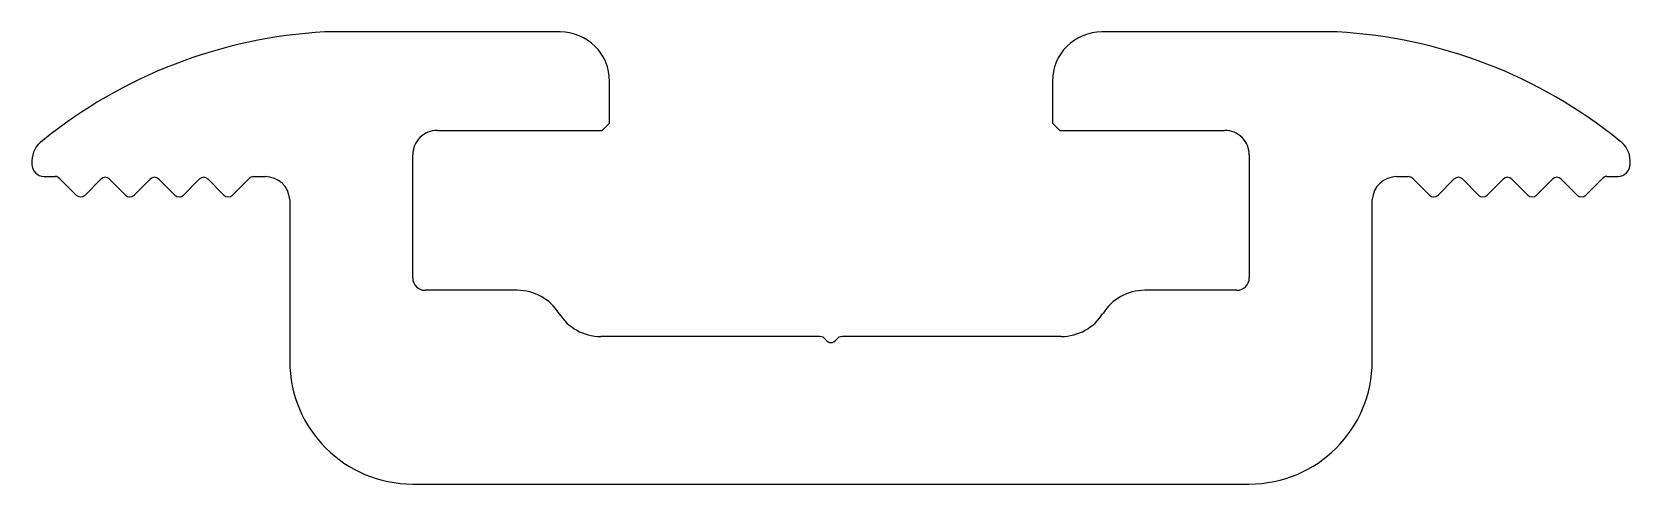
# Model space of a CAD drawing. Extents: x 1525.8 to 1590.8, y 1519.2 to 1537.6.
import ezdxf

# ---------------------------------------------------------------- set-up
doc = ezdxf.new("R2010")
doc.units = 0
doc.layers.add('ÝNCE_CIZGILER', color=136, linetype='CONTINUOUS')

msp = doc.modelspace()

# ---------------------------------------------------------------- linework, layer by layer
at = {"layer": 'ÝNCE_CIZGILER', "color": 0}
for p, q in [((1547.278, 1537.56), (1537.702, 1537.56)), ((1578.858, 1537.56), (1569.282, 1537.56)), ((1549.28, 1533.859), (1549.28, 1535.561)), ((1567.28, 1535.561), (1567.28, 1533.859)), ((1542.28, 1533.559), (1548.98, 1533.559)), ((1548.98, 1533.559), (1549.28, 1533.859)), ((1567.28, 1533.859), (1567.58, 1533.559)), ((1567.58, 1533.559), (1574.28, 1533.559)), ((1525.803, 1532.321), (1525.803, 1532.183)), ((1541.28, 1527.559), (1541.28, 1532.559)), ((1575.28, 1532.559), (1575.28, 1527.559)), ((1590.757, 1532.183), (1590.757, 1532.321)), ((1526.282, 1531.683), (1526.751, 1531.683)), ((1526.928, 1531.609), (1527.605, 1530.932)), ((1533.959, 1530.932), (1534.635, 1531.609)), ((1534.812, 1531.682), (1535.282, 1531.682)), ((1581.278, 1531.682), (1581.747, 1531.682)), ((1581.924, 1531.609), (1582.601, 1530.932)), ((1588.955, 1530.932), (1589.631, 1531.609)), ((1589.809, 1531.683), (1590.278, 1531.683)), ((1527.959, 1530.932), (1528.605, 1531.579)), ((1528.959, 1531.579), (1529.605, 1530.932)), ((1529.959, 1530.932), (1530.605, 1531.579)), ((1530.959, 1531.579), (1531.605, 1530.932)), ((1531.959, 1530.932), (1532.605, 1531.579)), ((1532.959, 1531.579), (1533.605, 1530.932)), ((1582.955, 1530.932), (1583.601, 1531.579)), ((1583.955, 1531.579), (1584.601, 1530.932)), ((1584.955, 1530.932), (1585.601, 1531.579)), ((1585.955, 1531.579), (1586.601, 1530.932)), ((1586.955, 1530.932), (1587.601, 1531.579)), ((1587.955, 1531.579), (1588.601, 1530.932)), ((1536.28, 1530.746), (1536.28, 1524.183)), ((1580.28, 1524.183), (1580.28, 1530.746)), ((1545.53, 1527.059), (1541.78, 1527.059)), ((1574.78, 1527.059), (1571.03, 1527.059)), ((1557.819, 1525.183), (1548.919, 1525.183)), ((1567.64, 1525.183), (1558.741, 1525.183)), ((1541.28, 1519.183), (1575.28, 1519.183))]:
    msp.add_line(p, q, dxfattribs=at)
for centre, radius, start, end in [((1538.807, 1517.591), 20, 93.16899, 128.96865), ((1547.28, 1535.56), 2, 0.03605, 90.05882), ((1569.28, 1535.56), 2, 89.94118, 179.96395), ((1577.752, 1517.591), 20, 51.03135, 86.83101), ((1542.28, 1532.559), 1, 90, 180.00055), ((1574.28, 1532.559), 1, 359.99945, 90), ((1526.803, 1532.321), 1, 125.00702, 180), ((1589.757, 1532.321), 1, 360, 54.99298), ((1526.303, 1532.183), 0.5, 180, 267.56858), ((1526.751, 1531.433), 0.25, 44.82458, 90), ((1528.782, 1531.402), 0.25, 45, 135), ((1530.782, 1531.402), 0.25, 45, 135), ((1532.782, 1531.402), 0.25, 45, 135), ((1534.812, 1531.432), 0.25, 89.98191, 135.02558), ((1535.282, 1530.682), 1, 3.67066, 90), ((1581.278, 1530.682), 1, 90, 176.32934), ((1581.748, 1531.432), 0.25, 44.97442, 90.01809), ((1583.778, 1531.402), 0.25, 45, 135), ((1585.778, 1531.402), 0.25, 45, 135), ((1587.778, 1531.402), 0.25, 45, 135), ((1589.809, 1531.433), 0.25, 90, 135.17542), ((1590.257, 1532.183), 0.5, 272.43142, 0), ((1527.782, 1531.109), 0.25, 225, 315), ((1529.782, 1531.109), 0.25, 225, 315), ((1531.782, 1531.109), 0.25, 225, 315), ((1533.782, 1531.109), 0.25, 225, 315), ((1582.778, 1531.109), 0.25, 225, 315), ((1584.778, 1531.109), 0.25, 225, 315), ((1586.778, 1531.109), 0.25, 225, 315), ((1588.778, 1531.109), 0.25, 225, 315), ((1541.78, 1527.559), 0.5, 180, 270), ((1545.53, 1525.059), 2, 32.07305, 90), ((1571.03, 1525.059), 2, 90, 147.92695), ((1574.78, 1527.559), 0.5, 270, 0), ((1548.919, 1527.183), 2, 212.07305, 270), ((1567.64, 1527.183), 2, 270, 327.92695), ((1557.819, 1524.883), 0.3, 33.05939, 90), ((1558.741, 1524.883), 0.3, 90.00001, 146.94062), ((1558.28, 1525.183), 0.25, 213.0762, 269.99161), ((1558.28, 1525.183), 0.25, 270.00838, 326.92379), ((1541.28, 1524.183), 5, 180, 270), ((1575.28, 1524.183), 5, 270, 0)]:
    msp.add_arc(centre, radius, start, end, dxfattribs=at)

doc.saveas('drawing.dxf')
